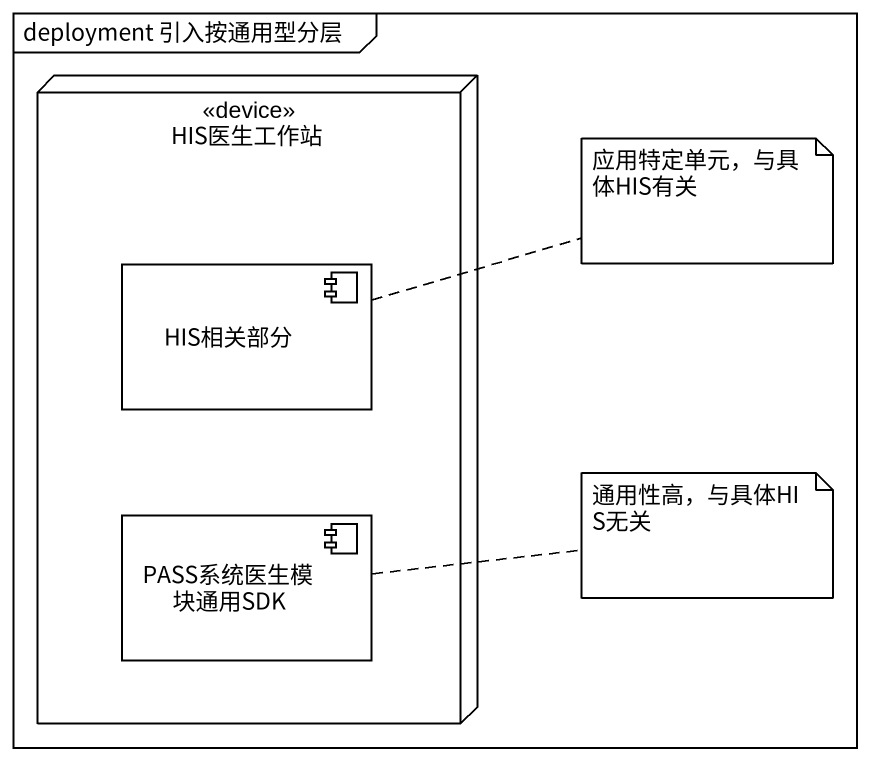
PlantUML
@startuml
mainframe deployment 引入按通用型分层
node HIS医生工作站 <<device>> {
  component HIS相关部分
  component PASS系统医生模块通用SDK
}
note right of HIS相关部分 : 应用特定单元，与具体HIS有关
note right of PASS系统医生模块通用SDK : 通用性高，与具体HIS无关
@enduml
